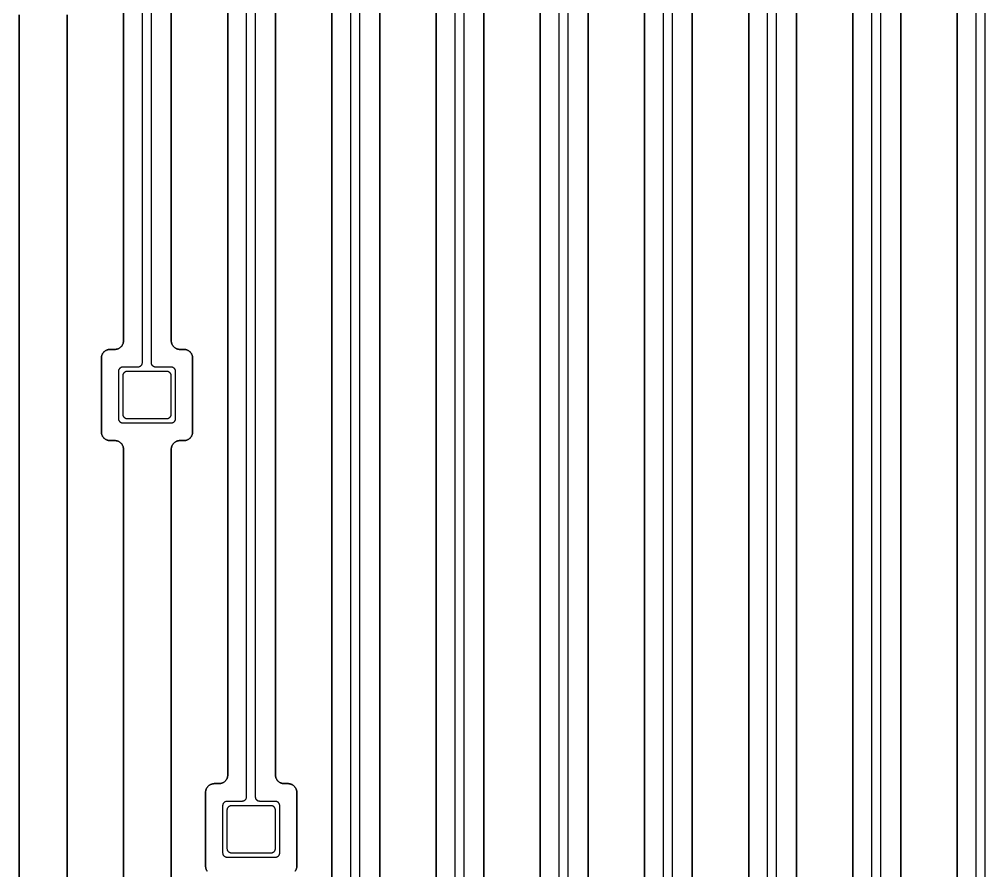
# Model space of a CAD drawing. Extents: x -2057 to 2225, y -44 to 31181.
# Drawn here: x -356.2 to -133.9, y 1970.2 to 2166.3 of the extents above; entities that cross this region are included whole.
import ezdxf

# ---------------------------------------------------------------- set-up
doc = ezdxf.new("R2010")
doc.units = 0
for name, color, linetype in [('electrode', 6, 'CONTINUOUS'), ('etching', 7, 'CONTINUOUS'), ('L3D0_etching3', 5, 'CONTINUOUS'), ('metalization', 8, 'CONTINUOUS'), ('polyimide', 9, 'CONTINUOUS')]:
    doc.layers.add(name, color=color, linetype=linetype)

msp = doc.modelspace()

# ---------------------------------------------------------------- linework, layer by layer
at = {"layer": 'electrode'}
for points in [[(-331.34, 2074.247), (-331.427, 2074.255), (-331.513, 2074.27), (-331.598, 2074.293), (-331.68, 2074.323), (-331.759, 2074.36), (-331.834, 2074.403), (-331.906, 2074.453), (-331.973, 2074.509), (-332.035, 2074.571), (-332.091, 2074.638), (-332.141, 2074.71), (-332.184, 2074.785), (-332.221, 2074.864), (-332.251, 2074.946), (-332.274, 2075.031), (-332.289, 2075.117), (-332.297, 2075.204), (-332.297, 2084.291), (-332.289, 2084.378), (-332.274, 2084.464), (-332.251, 2084.548), (-332.221, 2084.63), (-332.184, 2084.71), (-332.141, 2084.785), (-332.091, 2084.857), (-332.035, 2084.924), (-331.973, 2084.985), (-331.906, 2085.042), (-331.834, 2085.092), (-331.759, 2085.135), (-331.68, 2085.172), (-331.598, 2085.202), (-331.513, 2085.225), (-331.427, 2085.24), (-331.34, 2085.247), (-322.253, 2085.247), (-322.166, 2085.24), (-322.08, 2085.225), (-321.996, 2085.202), (-321.914, 2085.172), (-321.834, 2085.135), (-321.759, 2085.092), (-321.687, 2085.042), (-321.62, 2084.985), (-321.559, 2084.924), (-321.502, 2084.857), (-321.452, 2084.785), (-321.409, 2084.71), (-321.372, 2084.63), (-321.342, 2084.548), (-321.319, 2084.464), (-321.304, 2084.378), (-321.297, 2084.291), (-321.297, 2075.204), (-321.304, 2075.117), (-321.319, 2075.031), (-321.342, 2074.946), (-321.372, 2074.864), (-321.409, 2074.785), (-321.452, 2074.71), (-321.502, 2074.638), (-321.559, 2074.571), (-321.62, 2074.509), (-321.687, 2074.453), (-321.759, 2074.403), (-321.834, 2074.36), (-321.914, 2074.323), (-321.996, 2074.293), (-322.08, 2074.27), (-322.166, 2074.255), (-322.253, 2074.247)], [(-307.34, 1974.247), (-307.427, 1974.255), (-307.513, 1974.27), (-307.598, 1974.293), (-307.68, 1974.323), (-307.759, 1974.36), (-307.834, 1974.403), (-307.906, 1974.453), (-307.973, 1974.509), (-308.035, 1974.571), (-308.091, 1974.638), (-308.141, 1974.71), (-308.184, 1974.785), (-308.221, 1974.864), (-308.251, 1974.946), (-308.274, 1975.031), (-308.289, 1975.117), (-308.297, 1975.204), (-308.297, 1984.291), (-308.289, 1984.378), (-308.274, 1984.464), (-308.251, 1984.548), (-308.221, 1984.63), (-308.184, 1984.71), (-308.141, 1984.785), (-308.091, 1984.857), (-308.035, 1984.924), (-307.973, 1984.985), (-307.906, 1985.042), (-307.834, 1985.092), (-307.759, 1985.135), (-307.68, 1985.172), (-307.598, 1985.202), (-307.513, 1985.225), (-307.427, 1985.24), (-307.34, 1985.247), (-298.253, 1985.247), (-298.166, 1985.24), (-298.08, 1985.225), (-297.996, 1985.202), (-297.914, 1985.172), (-297.834, 1985.135), (-297.759, 1985.092), (-297.687, 1985.042), (-297.62, 1984.985), (-297.559, 1984.924), (-297.502, 1984.857), (-297.452, 1984.785), (-297.409, 1984.71), (-297.372, 1984.63), (-297.342, 1984.548), (-297.319, 1984.464), (-297.304, 1984.378), (-297.297, 1984.291), (-297.297, 1975.204), (-297.304, 1975.117), (-297.319, 1975.031), (-297.342, 1974.946), (-297.372, 1974.864), (-297.409, 1974.785), (-297.452, 1974.71), (-297.502, 1974.638), (-297.559, 1974.571), (-297.62, 1974.509), (-297.687, 1974.453), (-297.759, 1974.403), (-297.834, 1974.36), (-297.914, 1974.323), (-297.996, 1974.293), (-298.08, 1974.27), (-298.166, 1974.255), (-298.253, 1974.247)]]:
    msp.add_lwpolyline(points, close=True, dxfattribs=at)
at = {"layer": 'etching'}
for points in [[(-332.208, 9035.371), (-332.208, 2092.185), (-332.216, 2092.059), (-332.231, 2091.934), (-332.255, 2091.811), (-332.286, 2091.689), (-332.325, 2091.57), (-332.371, 2091.453), (-332.425, 2091.339), (-332.485, 2091.229), (-332.553, 2091.123), (-332.627, 2091.021), (-332.707, 2090.924), (-332.793, 2090.832), (-332.884, 2090.746), (-332.981, 2090.666), (-333.083, 2090.592), (-333.189, 2090.525), (-333.299, 2090.465), (-333.413, 2090.411), (-333.53, 2090.365), (-333.649, 2090.326), (-333.771, 2090.295), (-333.895, 2090.271), (-334.019, 2090.255), (-334.145, 2090.247), (-335.359, 2090.247), (-335.485, 2090.24), (-335.61, 2090.224), (-335.733, 2090.2), (-335.855, 2090.169), (-335.974, 2090.13), (-336.091, 2090.084), (-336.205, 2090.03), (-336.315, 2089.97), (-336.421, 2089.902), (-336.523, 2089.828), (-336.62, 2089.748), (-336.712, 2089.662), (-336.798, 2089.571), (-336.878, 2089.474), (-336.952, 2089.372), (-337.019, 2089.266), (-337.079, 2089.156), (-337.133, 2089.042), (-337.179, 2088.925), (-337.218, 2088.806), (-337.249, 2088.684), (-337.273, 2088.56), (-337.289, 2088.436), (-337.297, 2088.31), (-337.297, 2071.185), (-337.289, 2071.059), (-337.273, 2070.934), (-337.249, 2070.811), (-337.218, 2070.689), (-337.179, 2070.57), (-337.133, 2070.453), (-337.079, 2070.339), (-337.019, 2070.229), (-336.952, 2070.123), (-336.878, 2070.021), (-336.798, 2069.924), (-336.712, 2069.832), (-336.62, 2069.746), (-336.523, 2069.666), (-336.421, 2069.592), (-336.315, 2069.525), (-336.205, 2069.465), (-336.091, 2069.411), (-335.974, 2069.365), (-335.855, 2069.326), (-335.733, 2069.295), (-335.61, 2069.271), (-335.485, 2069.255), (-335.359, 2069.247), (-334.145, 2069.247), (-334.019, 2069.24), (-333.895, 2069.224), (-333.771, 2069.2), (-333.649, 2069.169), (-333.53, 2069.13), (-333.413, 2069.084), (-333.299, 2069.03), (-333.189, 2068.97), (-333.083, 2068.902), (-332.981, 2068.828), (-332.884, 2068.748), (-332.793, 2068.662), (-332.707, 2068.571), (-332.627, 2068.474), (-332.553, 2068.372), (-332.485, 2068.266), (-332.425, 2068.156), (-332.371, 2068.042), (-332.325, 2067.925), (-332.286, 2067.806), (-332.255, 2067.684), (-332.231, 2067.56), (-332.216, 2067.436), (-332.208, 2067.31), (-332.208, 1819.247)], [(-321.208, 1819.247), (-321.208, 2067.31), (-321.2, 2067.436), (-321.184, 2067.56), (-321.16, 2067.684), (-321.129, 2067.806), (-321.09, 2067.925), (-321.044, 2068.042), (-320.991, 2068.156), (-320.93, 2068.266), (-320.863, 2068.372), (-320.789, 2068.474), (-320.709, 2068.571), (-320.623, 2068.662), (-320.531, 2068.748), (-320.434, 2068.828), (-320.332, 2068.902), (-320.226, 2068.97), (-320.116, 2069.03), (-320.002, 2069.084), (-319.886, 2069.13), (-319.766, 2069.169), (-319.644, 2069.2), (-319.521, 2069.224), (-319.396, 2069.24), (-319.271, 2069.247), (-318.234, 2069.247), (-318.108, 2069.255), (-317.984, 2069.271), (-317.86, 2069.295), (-317.738, 2069.326), (-317.619, 2069.365), (-317.502, 2069.411), (-317.388, 2069.465), (-317.278, 2069.525), (-317.172, 2069.592), (-317.07, 2069.666), (-316.973, 2069.746), (-316.882, 2069.832), (-316.796, 2069.924), (-316.716, 2070.021), (-316.642, 2070.123), (-316.574, 2070.229), (-316.514, 2070.339), (-316.46, 2070.453), (-316.414, 2070.57), (-316.375, 2070.689), (-316.344, 2070.811), (-316.32, 2070.934), (-316.304, 2071.059), (-316.297, 2071.185), (-316.297, 2088.31), (-316.304, 2088.436), (-316.32, 2088.56), (-316.344, 2088.684), (-316.375, 2088.806), (-316.414, 2088.925), (-316.46, 2089.042), (-316.514, 2089.156), (-316.574, 2089.266), (-316.642, 2089.372), (-316.716, 2089.474), (-316.796, 2089.571), (-316.882, 2089.662), (-316.973, 2089.748), (-317.07, 2089.828), (-317.172, 2089.902), (-317.278, 2089.97), (-317.388, 2090.03), (-317.502, 2090.084), (-317.619, 2090.13), (-317.738, 2090.169), (-317.86, 2090.2), (-317.984, 2090.224), (-318.108, 2090.24), (-318.234, 2090.247), (-319.271, 2090.247), (-319.396, 2090.255), (-319.521, 2090.271), (-319.644, 2090.295), (-319.766, 2090.326), (-319.886, 2090.365), (-320.002, 2090.411), (-320.116, 2090.465), (-320.226, 2090.525), (-320.332, 2090.592), (-320.434, 2090.666), (-320.531, 2090.746), (-320.623, 2090.832), (-320.709, 2090.924), (-320.789, 2091.021), (-320.863, 2091.123), (-320.93, 2091.229), (-320.991, 2091.339), (-321.044, 2091.453), (-321.09, 2091.57), (-321.129, 2091.689), (-321.16, 2091.811), (-321.184, 2091.934), (-321.2, 2092.059), (-321.208, 2092.185), (-321.208, 9035.377)], [(-308.208, 9035.371), (-308.208, 1992.185), (-308.216, 1992.059), (-308.231, 1991.934), (-308.255, 1991.811), (-308.286, 1991.689), (-308.325, 1991.57), (-308.371, 1991.453), (-308.425, 1991.339), (-308.485, 1991.229), (-308.553, 1991.123), (-308.627, 1991.021), (-308.707, 1990.924), (-308.793, 1990.832), (-308.884, 1990.746), (-308.981, 1990.666), (-309.083, 1990.592), (-309.189, 1990.525), (-309.299, 1990.465), (-309.413, 1990.411), (-309.53, 1990.365), (-309.649, 1990.326), (-309.771, 1990.295), (-309.895, 1990.271), (-310.019, 1990.255), (-310.145, 1990.247), (-311.359, 1990.247), (-311.485, 1990.24), (-311.61, 1990.224), (-311.733, 1990.2), (-311.855, 1990.169), (-311.974, 1990.13), (-312.091, 1990.084), (-312.205, 1990.03), (-312.315, 1989.97), (-312.421, 1989.902), (-312.523, 1989.828), (-312.62, 1989.748), (-312.712, 1989.662), (-312.798, 1989.571), (-312.878, 1989.474), (-312.952, 1989.372), (-313.019, 1989.266), (-313.079, 1989.156), (-313.133, 1989.042), (-313.179, 1988.925), (-313.218, 1988.806), (-313.249, 1988.684), (-313.273, 1988.56), (-313.289, 1988.436), (-313.297, 1988.31), (-313.297, 1971.185), (-313.289, 1971.059), (-313.273, 1970.934), (-313.249, 1970.811), (-313.218, 1970.689), (-313.179, 1970.57), (-313.133, 1970.453), (-313.079, 1970.339), (-313.019, 1970.229), (-312.952, 1970.123)], [(-292.642, 1970.123), (-292.574, 1970.229), (-292.514, 1970.339), (-292.46, 1970.453), (-292.414, 1970.57), (-292.375, 1970.689), (-292.344, 1970.811), (-292.32, 1970.934), (-292.304, 1971.059), (-292.297, 1971.185), (-292.297, 1988.31), (-292.304, 1988.436), (-292.32, 1988.56), (-292.344, 1988.684), (-292.375, 1988.806), (-292.414, 1988.925), (-292.46, 1989.042), (-292.514, 1989.156), (-292.574, 1989.266), (-292.642, 1989.372), (-292.716, 1989.474), (-292.796, 1989.571), (-292.882, 1989.662), (-292.973, 1989.748), (-293.07, 1989.828), (-293.172, 1989.902), (-293.278, 1989.97), (-293.388, 1990.03), (-293.502, 1990.084), (-293.619, 1990.13), (-293.738, 1990.169), (-293.86, 1990.2), (-293.984, 1990.224), (-294.108, 1990.24), (-294.234, 1990.247), (-295.271, 1990.247), (-295.396, 1990.255), (-295.521, 1990.271), (-295.644, 1990.295), (-295.766, 1990.326), (-295.886, 1990.365), (-296.002, 1990.411), (-296.116, 1990.465), (-296.226, 1990.525), (-296.332, 1990.592), (-296.434, 1990.666), (-296.531, 1990.746), (-296.623, 1990.832), (-296.709, 1990.924), (-296.789, 1991.021), (-296.863, 1991.123), (-296.93, 1991.229), (-296.991, 1991.339), (-297.044, 1991.453), (-297.09, 1991.57), (-297.129, 1991.689), (-297.16, 1991.811), (-297.184, 1991.934), (-297.2, 1992.059), (-297.208, 1992.185), (-297.208, 9035.377)], [(-284.208, 9035.371), (-284.208, 1892.185)], [(-273.208, 1892.185), (-273.208, 9035.377)], [(-260.208, 9035.371), (-260.208, 1792.185)], [(-249.208, 1792.185), (-249.208, 9035.377)], [(-236.208, 9035.371), (-236.208, 1692.185)], [(-225.208, 1692.185), (-225.208, 9035.377)], [(-212.208, 9035.371), (-212.208, 1592.185)], [(-201.208, 1592.185), (-201.208, 9035.377)], [(-188.208, 9035.371), (-188.208, 1492.185)], [(-177.208, 1492.185), (-177.208, 9035.377)], [(-164.208, 9035.371), (-164.208, 1392.185)], [(-153.208, 1392.185), (-153.208, 9035.377)], [(-140.208, 9035.371), (-140.208, 1292.185)], [(-356.208, 2167.31), (-356.208, 1919.247), (-356.17, 1919.247), (-350.49, 1911.52), (-345.208, 1919.247), (-345.208, 2167.31)]]:
    msp.add_lwpolyline(points, dxfattribs=at)
at = {"layer": 'L3D0_etching3'}
for points in [[(-332.208, 9035.371), (-332.208, 2092.185), (-332.216, 2092.059), (-332.231, 2091.934), (-332.255, 2091.811), (-332.286, 2091.689), (-332.325, 2091.57), (-332.371, 2091.453), (-332.425, 2091.339), (-332.485, 2091.229), (-332.553, 2091.123), (-332.627, 2091.021), (-332.707, 2090.924), (-332.793, 2090.832), (-332.884, 2090.746), (-332.981, 2090.666), (-333.083, 2090.592), (-333.189, 2090.525), (-333.299, 2090.465), (-333.413, 2090.411), (-333.53, 2090.365), (-333.649, 2090.326), (-333.771, 2090.295), (-333.895, 2090.271), (-334.019, 2090.255), (-334.145, 2090.247), (-335.359, 2090.247), (-335.485, 2090.24), (-335.61, 2090.224), (-335.733, 2090.2), (-335.855, 2090.169), (-335.974, 2090.13), (-336.091, 2090.084), (-336.205, 2090.03), (-336.315, 2089.97), (-336.421, 2089.902), (-336.523, 2089.828), (-336.62, 2089.748), (-336.712, 2089.662), (-336.798, 2089.571), (-336.878, 2089.474), (-336.952, 2089.372), (-337.019, 2089.266), (-337.079, 2089.156), (-337.133, 2089.042), (-337.179, 2088.925), (-337.218, 2088.806), (-337.249, 2088.684), (-337.273, 2088.56), (-337.289, 2088.436), (-337.297, 2088.31), (-337.297, 2071.185), (-337.289, 2071.059), (-337.273, 2070.934), (-337.249, 2070.811), (-337.218, 2070.689), (-337.179, 2070.57), (-337.133, 2070.453), (-337.079, 2070.339), (-337.019, 2070.229), (-336.952, 2070.123), (-336.878, 2070.021), (-336.798, 2069.924), (-336.712, 2069.832), (-336.62, 2069.746), (-336.523, 2069.666), (-336.421, 2069.592), (-336.315, 2069.525), (-336.205, 2069.465), (-336.091, 2069.411), (-335.974, 2069.365), (-335.855, 2069.326), (-335.733, 2069.295), (-335.61, 2069.271), (-335.485, 2069.255), (-335.359, 2069.247), (-334.145, 2069.247), (-334.019, 2069.24), (-333.895, 2069.224), (-333.771, 2069.2), (-333.649, 2069.169), (-333.53, 2069.13), (-333.413, 2069.084), (-333.299, 2069.03), (-333.189, 2068.97), (-333.083, 2068.902), (-332.981, 2068.828), (-332.884, 2068.748), (-332.793, 2068.662), (-332.707, 2068.571), (-332.627, 2068.474), (-332.553, 2068.372), (-332.485, 2068.266), (-332.425, 2068.156), (-332.371, 2068.042), (-332.325, 2067.925), (-332.286, 2067.806), (-332.255, 2067.684), (-332.231, 2067.56), (-332.216, 2067.436), (-332.208, 2067.31), (-332.208, 1819.247)], [(-321.208, 1819.247), (-321.208, 2067.31), (-321.2, 2067.436), (-321.184, 2067.56), (-321.16, 2067.684), (-321.129, 2067.806), (-321.09, 2067.925), (-321.044, 2068.042), (-320.991, 2068.156), (-320.93, 2068.266), (-320.863, 2068.372), (-320.789, 2068.474), (-320.709, 2068.571), (-320.623, 2068.662), (-320.531, 2068.748), (-320.434, 2068.828), (-320.332, 2068.902), (-320.226, 2068.97), (-320.116, 2069.03), (-320.002, 2069.084), (-319.886, 2069.13), (-319.766, 2069.169), (-319.644, 2069.2), (-319.521, 2069.224), (-319.396, 2069.24), (-319.271, 2069.247), (-318.234, 2069.247), (-318.108, 2069.255), (-317.984, 2069.271), (-317.86, 2069.295), (-317.738, 2069.326), (-317.619, 2069.365), (-317.502, 2069.411), (-317.388, 2069.465), (-317.278, 2069.525), (-317.172, 2069.592), (-317.07, 2069.666), (-316.973, 2069.746), (-316.882, 2069.832), (-316.796, 2069.924), (-316.716, 2070.021), (-316.642, 2070.123), (-316.574, 2070.229), (-316.514, 2070.339), (-316.46, 2070.453), (-316.414, 2070.57), (-316.375, 2070.689), (-316.344, 2070.811), (-316.32, 2070.934), (-316.304, 2071.059), (-316.297, 2071.185), (-316.297, 2088.31), (-316.304, 2088.436), (-316.32, 2088.56), (-316.344, 2088.684), (-316.375, 2088.806), (-316.414, 2088.925), (-316.46, 2089.042), (-316.514, 2089.156), (-316.574, 2089.266), (-316.642, 2089.372), (-316.716, 2089.474), (-316.796, 2089.571), (-316.882, 2089.662), (-316.973, 2089.748), (-317.07, 2089.828), (-317.172, 2089.902), (-317.278, 2089.97), (-317.388, 2090.03), (-317.502, 2090.084), (-317.619, 2090.13), (-317.738, 2090.169), (-317.86, 2090.2), (-317.984, 2090.224), (-318.108, 2090.24), (-318.234, 2090.247), (-319.271, 2090.247), (-319.396, 2090.255), (-319.521, 2090.271), (-319.644, 2090.295), (-319.766, 2090.326), (-319.886, 2090.365), (-320.002, 2090.411), (-320.116, 2090.465), (-320.226, 2090.525), (-320.332, 2090.592), (-320.434, 2090.666), (-320.531, 2090.746), (-320.623, 2090.832), (-320.709, 2090.924), (-320.789, 2091.021), (-320.863, 2091.123), (-320.93, 2091.229), (-320.991, 2091.339), (-321.044, 2091.453), (-321.09, 2091.57), (-321.129, 2091.689), (-321.16, 2091.811), (-321.184, 2091.934), (-321.2, 2092.059), (-321.208, 2092.185), (-321.208, 9035.377)], [(-308.208, 9035.371), (-308.208, 1992.185), (-308.216, 1992.059), (-308.231, 1991.934), (-308.255, 1991.811), (-308.286, 1991.689), (-308.325, 1991.57), (-308.371, 1991.453), (-308.425, 1991.339), (-308.485, 1991.229), (-308.553, 1991.123), (-308.627, 1991.021), (-308.707, 1990.924), (-308.793, 1990.832), (-308.884, 1990.746), (-308.981, 1990.666), (-309.083, 1990.592), (-309.189, 1990.525), (-309.299, 1990.465), (-309.413, 1990.411), (-309.53, 1990.365), (-309.649, 1990.326), (-309.771, 1990.295), (-309.895, 1990.271), (-310.019, 1990.255), (-310.145, 1990.247), (-311.359, 1990.247), (-311.485, 1990.24), (-311.61, 1990.224), (-311.733, 1990.2), (-311.855, 1990.169), (-311.974, 1990.13), (-312.091, 1990.084), (-312.205, 1990.03), (-312.315, 1989.97), (-312.421, 1989.902), (-312.523, 1989.828), (-312.62, 1989.748), (-312.712, 1989.662), (-312.798, 1989.571), (-312.878, 1989.474), (-312.952, 1989.372), (-313.019, 1989.266), (-313.079, 1989.156), (-313.133, 1989.042), (-313.179, 1988.925), (-313.218, 1988.806), (-313.249, 1988.684), (-313.273, 1988.56), (-313.289, 1988.436), (-313.297, 1988.31), (-313.297, 1971.185), (-313.289, 1971.059), (-313.273, 1970.934), (-313.249, 1970.811), (-313.218, 1970.689), (-313.179, 1970.57), (-313.133, 1970.453), (-313.079, 1970.339), (-313.019, 1970.229), (-312.952, 1970.123)], [(-292.642, 1970.123), (-292.574, 1970.229), (-292.514, 1970.339), (-292.46, 1970.453), (-292.414, 1970.57), (-292.375, 1970.689), (-292.344, 1970.811), (-292.32, 1970.934), (-292.304, 1971.059), (-292.297, 1971.185), (-292.297, 1988.31), (-292.304, 1988.436), (-292.32, 1988.56), (-292.344, 1988.684), (-292.375, 1988.806), (-292.414, 1988.925), (-292.46, 1989.042), (-292.514, 1989.156), (-292.574, 1989.266), (-292.642, 1989.372), (-292.716, 1989.474), (-292.796, 1989.571), (-292.882, 1989.662), (-292.973, 1989.748), (-293.07, 1989.828), (-293.172, 1989.902), (-293.278, 1989.97), (-293.388, 1990.03), (-293.502, 1990.084), (-293.619, 1990.13), (-293.738, 1990.169), (-293.86, 1990.2), (-293.984, 1990.224), (-294.108, 1990.24), (-294.234, 1990.247), (-295.271, 1990.247), (-295.396, 1990.255), (-295.521, 1990.271), (-295.644, 1990.295), (-295.766, 1990.326), (-295.886, 1990.365), (-296.002, 1990.411), (-296.116, 1990.465), (-296.226, 1990.525), (-296.332, 1990.592), (-296.434, 1990.666), (-296.531, 1990.746), (-296.623, 1990.832), (-296.709, 1990.924), (-296.789, 1991.021), (-296.863, 1991.123), (-296.93, 1991.229), (-296.991, 1991.339), (-297.044, 1991.453), (-297.09, 1991.57), (-297.129, 1991.689), (-297.16, 1991.811), (-297.184, 1991.934), (-297.2, 1992.059), (-297.208, 1992.185), (-297.208, 9035.377)], [(-284.208, 9035.371), (-284.208, 1892.185)], [(-273.208, 1892.185), (-273.208, 9035.377)], [(-260.208, 9035.371), (-260.208, 1792.185)], [(-249.208, 1792.185), (-249.208, 9035.377)], [(-236.208, 9035.371), (-236.208, 1692.185)], [(-225.208, 1692.185), (-225.208, 9035.377)], [(-212.208, 9035.371), (-212.208, 1592.185)], [(-201.208, 1592.185), (-201.208, 9035.377)], [(-188.208, 9035.371), (-188.208, 1492.185)], [(-177.208, 1492.185), (-177.208, 9035.377)], [(-164.208, 9035.371), (-164.208, 1392.185)], [(-153.208, 1392.185), (-153.208, 9035.377)], [(-140.208, 9035.371), (-140.208, 1292.185)], [(-356.208, 2167.31), (-356.208, 1919.247), (-356.17, 1919.247), (-350.49, 1911.52), (-345.208, 1919.247), (-345.208, 2167.31)]]:
    msp.add_lwpolyline(points, dxfattribs=at)
at = {"layer": 'metalization'}
for points in [[(-325.858, 9040.22), (-325.858, 2087.204), (-325.85, 2087.117), (-325.835, 2087.031), (-325.812, 2086.946), (-325.782, 2086.864), (-325.746, 2086.785), (-325.702, 2086.71), (-325.652, 2086.638), (-325.596, 2086.571), (-325.534, 2086.509), (-325.467, 2086.453), (-325.396, 2086.403), (-325.32, 2086.36), (-325.241, 2086.323), (-325.159, 2086.293), (-325.074, 2086.27), (-324.988, 2086.255), (-324.901, 2086.247), (-321.253, 2086.247), (-321.166, 2086.24), (-321.08, 2086.225), (-320.996, 2086.202), (-320.914, 2086.172), (-320.834, 2086.135), (-320.759, 2086.092), (-320.687, 2086.042), (-320.62, 2085.985), (-320.559, 2085.924), (-320.502, 2085.857), (-320.452, 2085.785), (-320.409, 2085.71), (-320.372, 2085.63), (-320.342, 2085.548), (-320.319, 2085.464), (-320.304, 2085.378), (-320.297, 2085.291), (-320.297, 2074.204), (-320.304, 2074.117), (-320.319, 2074.031), (-320.342, 2073.946), (-320.372, 2073.864), (-320.409, 2073.785), (-320.452, 2073.71), (-320.502, 2073.638), (-320.559, 2073.571), (-320.62, 2073.509), (-320.687, 2073.453), (-320.759, 2073.403), (-320.834, 2073.36), (-320.914, 2073.323), (-320.996, 2073.293), (-321.08, 2073.27), (-321.166, 2073.255), (-321.253, 2073.247), (-332.34, 2073.247), (-332.427, 2073.255), (-332.513, 2073.27), (-332.598, 2073.293), (-332.68, 2073.323), (-332.759, 2073.36), (-332.834, 2073.403), (-332.906, 2073.453), (-332.973, 2073.509), (-333.035, 2073.571), (-333.091, 2073.638), (-333.141, 2073.71), (-333.184, 2073.785), (-333.221, 2073.864), (-333.251, 2073.946), (-333.274, 2074.031), (-333.289, 2074.117), (-333.297, 2074.204), (-333.297, 2085.291), (-333.289, 2085.378), (-333.274, 2085.464), (-333.251, 2085.548), (-333.221, 2085.63), (-333.184, 2085.71), (-333.141, 2085.785), (-333.091, 2085.857), (-333.035, 2085.924), (-332.973, 2085.985), (-332.906, 2086.042), (-332.834, 2086.092), (-332.759, 2086.135), (-332.68, 2086.172), (-332.598, 2086.202), (-332.513, 2086.225), (-332.427, 2086.24), (-332.34, 2086.247), (-328.814, 2086.247), (-328.727, 2086.255), (-328.641, 2086.27), (-328.557, 2086.293), (-328.475, 2086.323), (-328.396, 2086.36), (-328.32, 2086.403), (-328.248, 2086.453), (-328.181, 2086.509), (-328.12, 2086.571), (-328.064, 2086.638), (-328.014, 2086.71), (-327.97, 2086.785), (-327.933, 2086.864), (-327.903, 2086.946), (-327.88, 2087.031), (-327.865, 2087.117), (-327.858, 2087.204), (-327.858, 9040.22)], [(-301.858, 9040.22), (-301.858, 1987.204), (-301.85, 1987.117), (-301.835, 1987.031), (-301.812, 1986.946), (-301.782, 1986.864), (-301.746, 1986.785), (-301.702, 1986.71), (-301.652, 1986.638), (-301.596, 1986.571), (-301.534, 1986.509), (-301.467, 1986.453), (-301.396, 1986.403), (-301.32, 1986.36), (-301.241, 1986.323), (-301.159, 1986.293), (-301.074, 1986.27), (-300.988, 1986.255), (-300.901, 1986.247), (-297.253, 1986.247), (-297.166, 1986.24), (-297.08, 1986.225), (-296.996, 1986.202), (-296.914, 1986.172), (-296.834, 1986.135), (-296.759, 1986.092), (-296.687, 1986.042), (-296.62, 1985.985), (-296.559, 1985.924), (-296.502, 1985.857), (-296.452, 1985.785), (-296.409, 1985.71), (-296.372, 1985.63), (-296.342, 1985.548), (-296.319, 1985.464), (-296.304, 1985.378), (-296.297, 1985.291), (-296.297, 1974.204), (-296.304, 1974.117), (-296.319, 1974.031), (-296.342, 1973.946), (-296.372, 1973.864), (-296.409, 1973.785), (-296.452, 1973.71), (-296.502, 1973.638), (-296.559, 1973.571), (-296.62, 1973.509), (-296.687, 1973.453), (-296.759, 1973.403), (-296.834, 1973.36), (-296.914, 1973.323), (-296.996, 1973.293), (-297.08, 1973.27), (-297.166, 1973.255), (-297.253, 1973.247), (-308.34, 1973.247), (-308.427, 1973.255), (-308.513, 1973.27), (-308.598, 1973.293), (-308.68, 1973.323), (-308.759, 1973.36), (-308.834, 1973.403), (-308.906, 1973.453), (-308.973, 1973.509), (-309.035, 1973.571), (-309.091, 1973.638), (-309.141, 1973.71), (-309.184, 1973.785), (-309.221, 1973.864), (-309.251, 1973.946), (-309.274, 1974.031), (-309.289, 1974.117), (-309.297, 1974.204), (-309.297, 1985.291), (-309.289, 1985.378), (-309.274, 1985.464), (-309.251, 1985.548), (-309.221, 1985.63), (-309.184, 1985.71), (-309.141, 1985.785), (-309.091, 1985.857), (-309.035, 1985.924), (-308.973, 1985.985), (-308.906, 1986.042), (-308.834, 1986.092), (-308.759, 1986.135), (-308.68, 1986.172), (-308.598, 1986.202), (-308.513, 1986.225), (-308.427, 1986.24), (-308.34, 1986.247), (-304.814, 1986.247), (-304.727, 1986.255), (-304.641, 1986.27), (-304.557, 1986.293), (-304.475, 1986.323), (-304.396, 1986.36), (-304.32, 1986.403), (-304.248, 1986.453), (-304.181, 1986.509), (-304.12, 1986.571), (-304.064, 1986.638), (-304.014, 1986.71), (-303.97, 1986.785), (-303.933, 1986.864), (-303.903, 1986.946), (-303.88, 1987.031), (-303.865, 1987.117), (-303.858, 1987.204), (-303.858, 9040.22)], [(-279.858, 1887.204), (-279.858, 9040.22)], [(-277.858, 9040.22), (-277.858, 1887.204)], [(-255.858, 1787.204), (-255.858, 9040.22)], [(-253.858, 9040.22), (-253.858, 1787.204)], [(-231.858, 1687.204), (-231.858, 9040.22)], [(-229.858, 9040.22), (-229.858, 1687.204)], [(-207.858, 1587.204), (-207.858, 9040.22)], [(-205.858, 9040.22), (-205.858, 1587.204)], [(-183.858, 1487.204), (-183.858, 9040.22)], [(-181.858, 9040.22), (-181.858, 1487.204)], [(-159.858, 1387.204), (-159.858, 9040.22)], [(-157.858, 9040.22), (-157.858, 1387.204)], [(-135.858, 1287.204), (-135.858, 9040.22)], [(-133.858, 9040.22), (-133.858, 1287.204)]]:
    msp.add_lwpolyline(points, dxfattribs=at)
at = {"layer": 'polyimide'}
for points in [[(-332.208, 1819.247), (-332.208, 2067.31), (-332.216, 2067.436), (-332.231, 2067.56), (-332.255, 2067.684), (-332.286, 2067.806), (-332.325, 2067.925), (-332.371, 2068.042), (-332.425, 2068.156), (-332.485, 2068.266), (-332.553, 2068.372), (-332.627, 2068.474), (-332.707, 2068.571), (-332.793, 2068.662), (-332.884, 2068.748), (-332.981, 2068.828), (-333.083, 2068.902), (-333.189, 2068.97), (-333.299, 2069.03), (-333.413, 2069.084), (-333.53, 2069.13), (-333.649, 2069.169), (-333.771, 2069.2), (-333.895, 2069.224), (-334.019, 2069.24), (-334.145, 2069.247), (-335.359, 2069.247), (-335.485, 2069.255), (-335.61, 2069.271), (-335.733, 2069.295), (-335.855, 2069.326), (-335.974, 2069.365), (-336.091, 2069.411), (-336.205, 2069.465), (-336.315, 2069.525), (-336.421, 2069.592), (-336.523, 2069.666), (-336.62, 2069.746), (-336.712, 2069.832), (-336.798, 2069.924), (-336.878, 2070.021), (-336.952, 2070.123), (-337.019, 2070.229), (-337.079, 2070.339), (-337.133, 2070.453), (-337.179, 2070.57), (-337.218, 2070.689), (-337.249, 2070.811), (-337.273, 2070.934), (-337.289, 2071.059), (-337.297, 2071.185), (-337.297, 2088.31), (-337.289, 2088.436), (-337.273, 2088.56), (-337.249, 2088.684), (-337.218, 2088.806), (-337.179, 2088.925), (-337.133, 2089.042), (-337.079, 2089.156), (-337.019, 2089.266), (-336.952, 2089.372), (-336.878, 2089.474), (-336.798, 2089.571), (-336.712, 2089.662), (-336.62, 2089.748), (-336.523, 2089.828), (-336.421, 2089.902), (-336.315, 2089.97), (-336.205, 2090.03), (-336.091, 2090.084), (-335.974, 2090.13), (-335.855, 2090.169), (-335.733, 2090.2), (-335.61, 2090.224), (-335.485, 2090.24), (-335.359, 2090.247), (-334.145, 2090.247), (-334.019, 2090.255), (-333.895, 2090.271), (-333.771, 2090.295), (-333.649, 2090.326), (-333.53, 2090.365), (-333.413, 2090.411), (-333.299, 2090.465), (-333.189, 2090.525), (-333.083, 2090.592), (-332.981, 2090.666), (-332.884, 2090.746), (-332.793, 2090.832), (-332.707, 2090.924), (-332.627, 2091.021), (-332.553, 2091.123), (-332.485, 2091.229), (-332.425, 2091.339), (-332.371, 2091.453), (-332.325, 2091.57), (-332.286, 2091.689), (-332.255, 2091.811), (-332.231, 2091.934), (-332.216, 2092.059), (-332.208, 2092.185), (-332.208, 9035.371)], [(-332.208, 9035.371), (-332.208, 2092.185), (-332.216, 2092.059), (-332.231, 2091.934), (-332.255, 2091.811), (-332.286, 2091.689), (-332.325, 2091.57), (-332.371, 2091.453), (-332.425, 2091.339), (-332.485, 2091.229), (-332.553, 2091.123), (-332.627, 2091.021), (-332.707, 2090.924), (-332.793, 2090.832), (-332.884, 2090.746), (-332.981, 2090.666), (-333.083, 2090.592), (-333.189, 2090.525), (-333.299, 2090.465), (-333.413, 2090.411), (-333.53, 2090.365), (-333.649, 2090.326), (-333.771, 2090.295), (-333.895, 2090.271), (-334.019, 2090.255), (-334.145, 2090.247), (-335.359, 2090.247), (-335.485, 2090.24), (-335.61, 2090.224), (-335.733, 2090.2), (-335.855, 2090.169), (-335.974, 2090.13), (-336.091, 2090.084), (-336.205, 2090.03), (-336.315, 2089.97), (-336.421, 2089.902), (-336.523, 2089.828), (-336.62, 2089.748), (-336.712, 2089.662), (-336.798, 2089.571), (-336.878, 2089.474), (-336.952, 2089.372), (-337.019, 2089.266), (-337.079, 2089.156), (-337.133, 2089.042), (-337.179, 2088.925), (-337.218, 2088.806), (-337.249, 2088.684), (-337.273, 2088.56), (-337.289, 2088.436), (-337.297, 2088.31), (-337.297, 2071.185), (-337.289, 2071.059), (-337.273, 2070.934), (-337.249, 2070.811), (-337.218, 2070.689), (-337.179, 2070.57), (-337.133, 2070.453), (-337.079, 2070.339), (-337.019, 2070.229), (-336.952, 2070.123), (-336.878, 2070.021), (-336.798, 2069.924), (-336.712, 2069.832), (-336.62, 2069.746), (-336.523, 2069.666), (-336.421, 2069.592), (-336.315, 2069.525), (-336.205, 2069.465), (-336.091, 2069.411), (-335.974, 2069.365), (-335.855, 2069.326), (-335.733, 2069.295), (-335.61, 2069.271), (-335.485, 2069.255), (-335.359, 2069.247), (-334.145, 2069.247), (-334.019, 2069.24), (-333.895, 2069.224), (-333.771, 2069.2), (-333.649, 2069.169), (-333.53, 2069.13), (-333.413, 2069.084), (-333.299, 2069.03), (-333.189, 2068.97), (-333.083, 2068.902), (-332.981, 2068.828), (-332.884, 2068.748), (-332.793, 2068.662), (-332.707, 2068.571), (-332.627, 2068.474), (-332.553, 2068.372), (-332.485, 2068.266), (-332.425, 2068.156), (-332.371, 2068.042), (-332.325, 2067.925), (-332.286, 2067.806), (-332.255, 2067.684), (-332.231, 2067.56), (-332.216, 2067.436), (-332.208, 2067.31), (-332.208, 1819.247)], [(-321.208, 9035.377), (-321.208, 2092.185), (-321.2, 2092.059), (-321.184, 2091.934), (-321.16, 2091.811), (-321.129, 2091.689), (-321.09, 2091.57), (-321.044, 2091.453), (-320.991, 2091.339), (-320.93, 2091.229), (-320.863, 2091.123), (-320.789, 2091.021), (-320.709, 2090.924), (-320.623, 2090.832), (-320.531, 2090.746), (-320.434, 2090.666), (-320.332, 2090.592), (-320.226, 2090.525), (-320.116, 2090.465), (-320.002, 2090.411), (-319.886, 2090.365), (-319.766, 2090.326), (-319.644, 2090.295), (-319.521, 2090.271), (-319.396, 2090.255), (-319.271, 2090.247), (-318.234, 2090.247), (-318.108, 2090.24), (-317.984, 2090.224), (-317.86, 2090.2), (-317.738, 2090.169), (-317.619, 2090.13), (-317.502, 2090.084), (-317.388, 2090.03), (-317.278, 2089.97), (-317.172, 2089.902), (-317.07, 2089.828), (-316.973, 2089.748), (-316.882, 2089.662), (-316.796, 2089.571), (-316.716, 2089.474), (-316.642, 2089.372), (-316.574, 2089.266), (-316.514, 2089.156), (-316.46, 2089.042), (-316.414, 2088.925), (-316.375, 2088.806), (-316.344, 2088.684), (-316.32, 2088.56), (-316.304, 2088.436), (-316.297, 2088.31), (-316.297, 2071.185), (-316.304, 2071.059), (-316.32, 2070.934), (-316.344, 2070.811), (-316.375, 2070.689), (-316.414, 2070.57), (-316.46, 2070.453), (-316.514, 2070.339), (-316.574, 2070.229), (-316.642, 2070.123), (-316.716, 2070.021), (-316.796, 2069.924), (-316.882, 2069.832), (-316.973, 2069.746), (-317.07, 2069.666), (-317.172, 2069.592), (-317.278, 2069.525), (-317.388, 2069.465), (-317.502, 2069.411), (-317.619, 2069.365), (-317.738, 2069.326), (-317.86, 2069.295), (-317.984, 2069.271), (-318.108, 2069.255), (-318.234, 2069.247), (-319.271, 2069.247), (-319.396, 2069.24), (-319.521, 2069.224), (-319.644, 2069.2), (-319.766, 2069.169), (-319.886, 2069.13), (-320.002, 2069.084), (-320.116, 2069.03), (-320.226, 2068.97), (-320.332, 2068.902), (-320.434, 2068.828), (-320.531, 2068.748), (-320.623, 2068.662), (-320.709, 2068.571), (-320.789, 2068.474), (-320.863, 2068.372), (-320.93, 2068.266), (-320.991, 2068.156), (-321.044, 2068.042), (-321.09, 2067.925), (-321.129, 2067.806), (-321.16, 2067.684), (-321.184, 2067.56), (-321.2, 2067.436), (-321.208, 2067.31), (-321.208, 1819.247)], [(-321.208, 1819.247), (-321.208, 2067.31), (-321.2, 2067.436), (-321.184, 2067.56), (-321.16, 2067.684), (-321.129, 2067.806), (-321.09, 2067.925), (-321.044, 2068.042), (-320.991, 2068.156), (-320.93, 2068.266), (-320.863, 2068.372), (-320.789, 2068.474), (-320.709, 2068.571), (-320.623, 2068.662), (-320.531, 2068.748), (-320.434, 2068.828), (-320.332, 2068.902), (-320.226, 2068.97), (-320.116, 2069.03), (-320.002, 2069.084), (-319.886, 2069.13), (-319.766, 2069.169), (-319.644, 2069.2), (-319.521, 2069.224), (-319.396, 2069.24), (-319.271, 2069.247), (-318.234, 2069.247), (-318.108, 2069.255), (-317.984, 2069.271), (-317.86, 2069.295), (-317.738, 2069.326), (-317.619, 2069.365), (-317.502, 2069.411), (-317.388, 2069.465), (-317.278, 2069.525), (-317.172, 2069.592), (-317.07, 2069.666), (-316.973, 2069.746), (-316.882, 2069.832), (-316.796, 2069.924), (-316.716, 2070.021), (-316.642, 2070.123), (-316.574, 2070.229), (-316.514, 2070.339), (-316.46, 2070.453), (-316.414, 2070.57), (-316.375, 2070.689), (-316.344, 2070.811), (-316.32, 2070.934), (-316.304, 2071.059), (-316.297, 2071.185), (-316.297, 2088.31), (-316.304, 2088.436), (-316.32, 2088.56), (-316.344, 2088.684), (-316.375, 2088.806), (-316.414, 2088.925), (-316.46, 2089.042), (-316.514, 2089.156), (-316.574, 2089.266), (-316.642, 2089.372), (-316.716, 2089.474), (-316.796, 2089.571), (-316.882, 2089.662), (-316.973, 2089.748), (-317.07, 2089.828), (-317.172, 2089.902), (-317.278, 2089.97), (-317.388, 2090.03), (-317.502, 2090.084), (-317.619, 2090.13), (-317.738, 2090.169), (-317.86, 2090.2), (-317.984, 2090.224), (-318.108, 2090.24), (-318.234, 2090.247), (-319.271, 2090.247), (-319.396, 2090.255), (-319.521, 2090.271), (-319.644, 2090.295), (-319.766, 2090.326), (-319.886, 2090.365), (-320.002, 2090.411), (-320.116, 2090.465), (-320.226, 2090.525), (-320.332, 2090.592), (-320.434, 2090.666), (-320.531, 2090.746), (-320.623, 2090.832), (-320.709, 2090.924), (-320.789, 2091.021), (-320.863, 2091.123), (-320.93, 2091.229), (-320.991, 2091.339), (-321.044, 2091.453), (-321.09, 2091.57), (-321.129, 2091.689), (-321.16, 2091.811), (-321.184, 2091.934), (-321.2, 2092.059), (-321.208, 2092.185), (-321.208, 9035.377)], [(-312.952, 1970.123), (-313.019, 1970.229), (-313.079, 1970.339), (-313.133, 1970.453), (-313.179, 1970.57), (-313.218, 1970.689), (-313.249, 1970.811), (-313.273, 1970.934), (-313.289, 1971.059), (-313.297, 1971.185), (-313.297, 1988.31), (-313.289, 1988.436), (-313.273, 1988.56), (-313.249, 1988.684), (-313.218, 1988.806), (-313.179, 1988.925), (-313.133, 1989.042), (-313.079, 1989.156), (-313.019, 1989.266), (-312.952, 1989.372), (-312.878, 1989.474), (-312.798, 1989.571), (-312.712, 1989.662), (-312.62, 1989.748), (-312.523, 1989.828), (-312.421, 1989.902), (-312.315, 1989.97), (-312.205, 1990.03), (-312.091, 1990.084), (-311.974, 1990.13), (-311.855, 1990.169), (-311.733, 1990.2), (-311.61, 1990.224), (-311.485, 1990.24), (-311.359, 1990.247), (-310.145, 1990.247), (-310.019, 1990.255), (-309.895, 1990.271), (-309.771, 1990.295), (-309.649, 1990.326), (-309.53, 1990.365), (-309.413, 1990.411), (-309.299, 1990.465), (-309.189, 1990.525), (-309.083, 1990.592), (-308.981, 1990.666), (-308.884, 1990.746), (-308.793, 1990.832), (-308.707, 1990.924), (-308.627, 1991.021), (-308.553, 1991.123), (-308.485, 1991.229), (-308.425, 1991.339), (-308.371, 1991.453), (-308.325, 1991.57), (-308.286, 1991.689), (-308.255, 1991.811), (-308.231, 1991.934), (-308.216, 1992.059), (-308.208, 1992.185), (-308.208, 9035.371)], [(-308.208, 9035.371), (-308.208, 1992.185), (-308.216, 1992.059), (-308.231, 1991.934), (-308.255, 1991.811), (-308.286, 1991.689), (-308.325, 1991.57), (-308.371, 1991.453), (-308.425, 1991.339), (-308.485, 1991.229), (-308.553, 1991.123), (-308.627, 1991.021), (-308.707, 1990.924), (-308.793, 1990.832), (-308.884, 1990.746), (-308.981, 1990.666), (-309.083, 1990.592), (-309.189, 1990.525), (-309.299, 1990.465), (-309.413, 1990.411), (-309.53, 1990.365), (-309.649, 1990.326), (-309.771, 1990.295), (-309.895, 1990.271), (-310.019, 1990.255), (-310.145, 1990.247), (-311.359, 1990.247), (-311.485, 1990.24), (-311.61, 1990.224), (-311.733, 1990.2), (-311.855, 1990.169), (-311.974, 1990.13), (-312.091, 1990.084), (-312.205, 1990.03), (-312.315, 1989.97), (-312.421, 1989.902), (-312.523, 1989.828), (-312.62, 1989.748), (-312.712, 1989.662), (-312.798, 1989.571), (-312.878, 1989.474), (-312.952, 1989.372), (-313.019, 1989.266), (-313.079, 1989.156), (-313.133, 1989.042), (-313.179, 1988.925), (-313.218, 1988.806), (-313.249, 1988.684), (-313.273, 1988.56), (-313.289, 1988.436), (-313.297, 1988.31), (-313.297, 1971.185), (-313.289, 1971.059), (-313.273, 1970.934), (-313.249, 1970.811), (-313.218, 1970.689), (-313.179, 1970.57), (-313.133, 1970.453), (-313.079, 1970.339), (-313.019, 1970.229), (-312.952, 1970.123)], [(-297.208, 9035.377), (-297.208, 1992.185), (-297.2, 1992.059), (-297.184, 1991.934), (-297.16, 1991.811), (-297.129, 1991.689), (-297.09, 1991.57), (-297.044, 1991.453), (-296.991, 1991.339), (-296.93, 1991.229), (-296.863, 1991.123), (-296.789, 1991.021), (-296.709, 1990.924), (-296.623, 1990.832), (-296.531, 1990.746), (-296.434, 1990.666), (-296.332, 1990.592), (-296.226, 1990.525), (-296.116, 1990.465), (-296.002, 1990.411), (-295.886, 1990.365), (-295.766, 1990.326), (-295.644, 1990.295), (-295.521, 1990.271), (-295.396, 1990.255), (-295.271, 1990.247), (-294.234, 1990.247), (-294.108, 1990.24), (-293.984, 1990.224), (-293.86, 1990.2), (-293.738, 1990.169), (-293.619, 1990.13), (-293.502, 1990.084), (-293.388, 1990.03), (-293.278, 1989.97), (-293.172, 1989.902), (-293.07, 1989.828), (-292.973, 1989.748), (-292.882, 1989.662), (-292.796, 1989.571), (-292.716, 1989.474), (-292.642, 1989.372), (-292.574, 1989.266), (-292.514, 1989.156), (-292.46, 1989.042), (-292.414, 1988.925), (-292.375, 1988.806), (-292.344, 1988.684), (-292.32, 1988.56), (-292.304, 1988.436), (-292.297, 1988.31), (-292.297, 1971.185), (-292.304, 1971.059), (-292.32, 1970.934), (-292.344, 1970.811), (-292.375, 1970.689), (-292.414, 1970.57), (-292.46, 1970.453), (-292.514, 1970.339), (-292.574, 1970.229), (-292.642, 1970.123)], [(-292.642, 1970.123), (-292.574, 1970.229), (-292.514, 1970.339), (-292.46, 1970.453), (-292.414, 1970.57), (-292.375, 1970.689), (-292.344, 1970.811), (-292.32, 1970.934), (-292.304, 1971.059), (-292.297, 1971.185), (-292.297, 1988.31), (-292.304, 1988.436), (-292.32, 1988.56), (-292.344, 1988.684), (-292.375, 1988.806), (-292.414, 1988.925), (-292.46, 1989.042), (-292.514, 1989.156), (-292.574, 1989.266), (-292.642, 1989.372), (-292.716, 1989.474), (-292.796, 1989.571), (-292.882, 1989.662), (-292.973, 1989.748), (-293.07, 1989.828), (-293.172, 1989.902), (-293.278, 1989.97), (-293.388, 1990.03), (-293.502, 1990.084), (-293.619, 1990.13), (-293.738, 1990.169), (-293.86, 1990.2), (-293.984, 1990.224), (-294.108, 1990.24), (-294.234, 1990.247), (-295.271, 1990.247), (-295.396, 1990.255), (-295.521, 1990.271), (-295.644, 1990.295), (-295.766, 1990.326), (-295.886, 1990.365), (-296.002, 1990.411), (-296.116, 1990.465), (-296.226, 1990.525), (-296.332, 1990.592), (-296.434, 1990.666), (-296.531, 1990.746), (-296.623, 1990.832), (-296.709, 1990.924), (-296.789, 1991.021), (-296.863, 1991.123), (-296.93, 1991.229), (-296.991, 1991.339), (-297.044, 1991.453), (-297.09, 1991.57), (-297.129, 1991.689), (-297.16, 1991.811), (-297.184, 1991.934), (-297.2, 1992.059), (-297.208, 1992.185), (-297.208, 9035.377)], [(-284.208, 1892.185), (-284.208, 9035.371)], [(-284.208, 9035.371), (-284.208, 1892.185)], [(-273.208, 9035.377), (-273.208, 1892.185)], [(-273.208, 1892.185), (-273.208, 9035.377)], [(-260.208, 1792.185), (-260.208, 9035.371)], [(-260.208, 9035.371), (-260.208, 1792.185)], [(-249.208, 9035.377), (-249.208, 1792.185)], [(-249.208, 1792.185), (-249.208, 9035.377)], [(-236.208, 1692.185), (-236.208, 9035.371)], [(-236.208, 9035.371), (-236.208, 1692.185)], [(-225.208, 9035.377), (-225.208, 1692.185)], [(-225.208, 1692.185), (-225.208, 9035.377)], [(-212.208, 1592.185), (-212.208, 9035.371)], [(-212.208, 9035.371), (-212.208, 1592.185)], [(-201.208, 9035.377), (-201.208, 1592.185)], [(-201.208, 1592.185), (-201.208, 9035.377)], [(-188.208, 1492.185), (-188.208, 9035.371)], [(-188.208, 9035.371), (-188.208, 1492.185)], [(-177.208, 9035.377), (-177.208, 1492.185)], [(-177.208, 1492.185), (-177.208, 9035.377)], [(-164.208, 1392.185), (-164.208, 9035.371)], [(-164.208, 9035.371), (-164.208, 1392.185)], [(-153.208, 9035.377), (-153.208, 1392.185)], [(-153.208, 1392.185), (-153.208, 9035.377)], [(-140.208, 1292.185), (-140.208, 9035.371)], [(-140.208, 9035.371), (-140.208, 1292.185)], [(-345.208, 2167.31), (-345.208, 1919.247), (-350.49, 1911.52), (-356.17, 1919.247), (-356.208, 1919.247), (-356.208, 2167.31)], [(-356.208, 2167.31), (-356.208, 1919.247), (-356.17, 1919.247), (-350.49, 1911.52), (-345.208, 1919.247), (-345.208, 2167.31)]]:
    msp.add_lwpolyline(points, dxfattribs=at)

doc.saveas('drawing.dxf')
